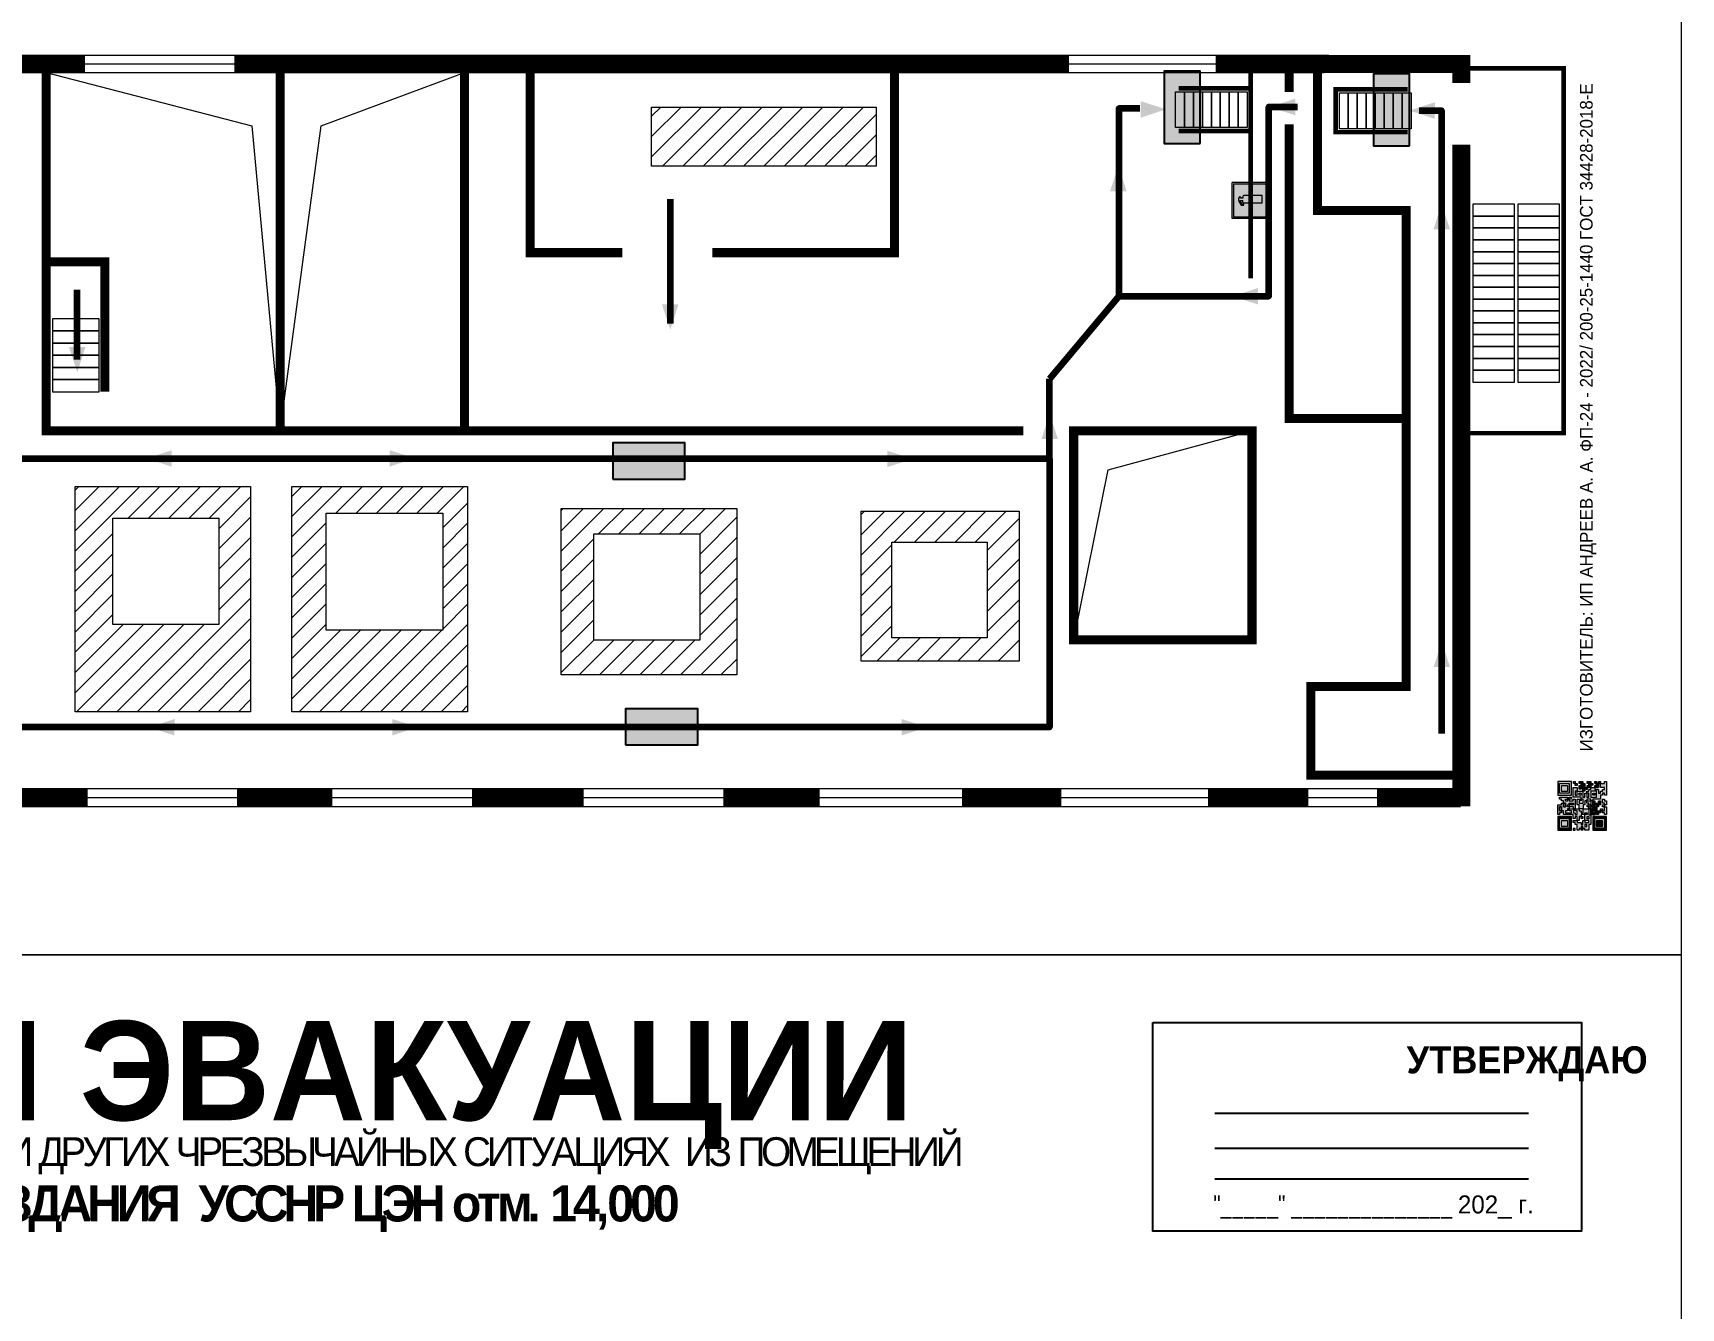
# Model space of a CAD drawing. Header units: millimetres. Extents: x 13810 to 67229, y 12374 to 21950.
# Drawn here: x 18136.3 to 18501.6, y 15256.9 to 15539.5 of the extents above; entities that cross this region are included whole.
import ezdxf

# ---------------------------------------------------------------- set-up
doc = ezdxf.new("R2010")
doc.units = ezdxf.units.MM
doc.layers.add('План_Штампы', color=7, linetype='Continuous')
doc.styles.add('обычный', font='arial.ttf')

# ---------------------------------------------------------------- blocks, each defined once
blk = doc.blocks.new('QR')
at = {"lineweight": 0}
h = blk.add_hatch(color=256, dxfattribs=at)
h.dxf.hatch_style = 1
h.paths.add_polyline_path([(9241.16, 2687.38), (9242.01, 2687.38), (9242.01, 2687.83), (9241.59, 2687.83), (9241.59, 2688.68), (9239.45, 2688.68), (9239.45, 2688.25), (9239.86, 2688.25), (9239.86, 2687.83), (9240.29, 2687.83), (9240.29, 2688.25), (9241.16, 2688.25), (9241.16, 2687.83), (9240.29, 2687.83), (9240.29, 2687.38), (9239.45, 2687.38), (9239.45, 2685.22), (9238.57, 2685.22), (9238.57, 2684.8), (9239.02, 2684.8), (9239.02, 2684.37), (9238.13, 2684.37), (9238.13, 2683.92), (9239.02, 2683.92), (9239.02, 2683.5), (9239.44, 2683.5), (9239.44, 2682.64), (9239.87, 2682.64), (9239.87, 2682.18), (9239.44, 2682.18), (9239.44, 2682.64), (9238.13, 2682.64), (9238.13, 2681.76), (9237.71, 2681.76), (9237.71, 2682.64), (9238.13, 2682.64), (9238.13, 2683.07), (9237.27, 2683.07), (9237.27, 2683.51), (9237.71, 2683.51), (9237.71, 2684.37), (9238.13, 2684.37), (9238.13, 2685.22), (9237.71, 2685.22), (9237.71, 2684.8), (9237.28, 2684.8), (9237.28, 2684.38), (9235.98, 2684.38), (9235.98, 2683.92), (9236.4, 2683.92), (9236.4, 2683.49), (9236.84, 2683.49), (9236.84, 2683.07), (9236.4, 2683.07), (9236.4, 2682.64), (9235.98, 2682.64), (9235.98, 2681.76), (9237.29, 2681.76), (9237.29, 2681.33), (9239.43, 2681.33), (9239.43, 2681.76), (9240.74, 2681.76), (9240.74, 2683.05), (9239.87, 2683.05), (9239.87, 2683.5), (9240.29, 2683.5), (9240.29, 2683.91), (9240.74, 2683.91), (9240.74, 2684.81), (9240.29, 2684.81), (9240.29, 2684.79), (9240.29, 2684.37), (9239.45, 2684.37), (9239.45, 2684.8), (9239.87, 2684.8), (9239.87, 2685.21), (9240.74, 2685.21), (9240.74, 2686.1), (9240.29, 2686.1), (9240.29, 2685.64), (9239.86, 2685.64), (9239.86, 2686.95), (9240.29, 2686.95), (9240.29, 2686.52), (9240.74, 2686.52), (9240.74, 2686.1), (9241.16, 2686.1), (9241.16, 2686.53), (9241.59, 2686.53), (9241.59, 2686.1), (9242.02, 2686.1), (9242.02, 2685.21), (9241.59, 2685.21), (9241.59, 2686.1), (9241.16, 2686.1), (9241.16, 2685.21), (9240.74, 2685.21), (9240.74, 2684.81), (9242.89, 2684.81), (9242.89, 2685.22), (9242.47, 2685.22), (9242.47, 2686.11), (9242.89, 2686.11), (9242.89, 2686.52), (9242.46, 2686.52), (9242.46, 2686.95), (9242.89, 2686.95), (9242.89, 2686.52), (9243.32, 2686.52), (9243.32, 2688.26), (9242.9, 2688.26), (9242.9, 2687.83), (9242.47, 2687.83), (9242.47, 2687.38), (9242.01, 2687.38), (9242.01, 2686.94), (9241.16, 2686.94)])
h.paths.add_polyline_path([(9239.02, 2682.18), (9239.02, 2681.76), (9238.54, 2681.76), (9238.54, 2682.18)], flags=16)
h.paths.add_polyline_path([(9237.27, 2682.65), (9237.27, 2682.19), (9236.83, 2682.19), (9236.83, 2682.65)], flags=16)
h = blk.add_hatch(color=256, dxfattribs=at)
h.dxf.hatch_style = 1
h.paths.add_polyline_path([(9238.15, 2687.83), (9236.83, 2687.83), (9236.83, 2686.52), (9238.15, 2686.52)], flags=0)
h.paths.add_polyline_path([(9239.01, 2685.65), (9239.01, 2688.68), (9235.98, 2688.68), (9235.98, 2685.65)])
h.paths.add_polyline_path([(9236.41, 2686.1), (9236.41, 2688.26), (9238.56, 2688.26), (9238.56, 2686.1)], flags=16)
h.paths.add_polyline_path([(9236.83, 2686.52), (9236.83, 2687.83), (9238.15, 2687.83), (9238.15, 2686.52)], flags=0)
h = blk.add_hatch(color=256, dxfattribs=at)
h.dxf.hatch_style = 1
h.paths.add_polyline_path([(9238.15, 2686.52), (9238.15, 2687.83), (9236.83, 2687.83), (9236.83, 2686.52)])
h.paths.add_polyline_path([(9245.91, 2686.52), (9245.91, 2687.83), (9244.59, 2687.83), (9244.59, 2686.52)], flags=0)
h.paths.add_polyline_path([(9246.77, 2685.65), (9246.77, 2688.68), (9243.74, 2688.68), (9243.74, 2685.65)])
h.paths.add_polyline_path([(9244.17, 2686.1), (9244.17, 2688.26), (9246.32, 2688.26), (9246.32, 2686.1)], flags=16)
h.paths.add_polyline_path([(9244.59, 2686.52), (9244.59, 2687.83), (9245.91, 2687.83), (9245.91, 2686.52)], flags=0)
h = blk.add_hatch(color=256, dxfattribs=at)
h.dxf.hatch_style = 1
h.paths.add_polyline_path([(9243.32, 2686.11), (9242.89, 2686.11), (9242.89, 2685.64), (9243.32, 2685.64)])
h.paths.add_polyline_path([(9239.02, 2683.07), (9239.02, 2683.5), (9238.56, 2683.5), (9238.56, 2683.07)])
h.paths.add_polyline_path([(9236.4, 2684.8), (9236.4, 2685.22), (9235.98, 2685.22), (9235.98, 2684.8)])
h.paths.add_polyline_path([(9236.4, 2683.07), (9236.4, 2683.49), (9235.98, 2683.49), (9235.98, 2683.07)])
h = blk.add_hatch(color=256, dxfattribs=at)
h.dxf.hatch_style = 1
h.paths.add_polyline_path([(9240.75, 2681.76), (9240.75, 2681.35), (9241.17, 2681.35), (9241.17, 2681.76)])
h.paths.add_polyline_path([(9241.6, 2682.18), (9241.17, 2682.18), (9241.17, 2681.76), (9241.6, 2681.76)])
h.paths.add_polyline_path([(9242.47, 2681.34), (9242.47, 2682.19), (9242.02, 2682.19), (9242.02, 2681.76), (9241.6, 2681.76), (9241.6, 2681.34)])
h.paths.add_polyline_path([(9239.87, 2678.3), (9239.44, 2678.3), (9239.44, 2677.89), (9241.17, 2677.89), (9241.17, 2678.3), (9240.28, 2678.3), (9240.28, 2678.73), (9239.87, 2678.73)])
h.paths.add_polyline_path([(9240.75, 2678.73), (9240.75, 2679.19), (9240.28, 2679.19), (9240.28, 2678.73)])
h.paths.add_polyline_path([(9241.6, 2678.73), (9241.17, 2678.73), (9241.17, 2678.3), (9241.6, 2678.3)])
h.paths.add_polyline_path([(9242.02, 2678.3), (9241.6, 2678.3), (9241.6, 2677.89), (9242.48, 2677.89), (9242.48, 2678.31), (9242.9, 2678.31), (9242.9, 2678.73), (9242.02, 2678.73)])
h.paths.add_polyline_path([(9246.36, 2684.37), (9246.36, 2684.79), (9245.93, 2684.79), (9245.93, 2684.37)])
h.paths.add_polyline_path([(9246.78, 2685.2), (9246.36, 2685.2), (9246.36, 2684.79), (9246.78, 2684.79)])
h.paths.add_polyline_path([(9245.91, 2687.83), (9244.59, 2687.83), (9244.59, 2686.52), (9245.91, 2686.52)])
h = blk.add_hatch(color=256, dxfattribs=at)
h.dxf.hatch_style = 1
h.paths.add_polyline_path([(9243.32, 2682.64), (9243.32, 2683.07), (9244.62, 2683.07), (9244.62, 2684.37), (9243.74, 2684.37), (9243.74, 2684.8), (9244.62, 2684.8), (9244.62, 2684.37), (9245.48, 2684.37), (9245.48, 2685.22), (9243.32, 2685.22), (9243.32, 2683.5), (9242.89, 2683.5), (9242.89, 2683.06), (9242.01, 2683.06), (9242.01, 2683.91), (9242.47, 2683.91), (9242.47, 2683.5), (9242.89, 2683.5), (9242.89, 2684.38), (9241.59, 2684.38), (9241.59, 2683.91), (9240.74, 2683.91), (9240.74, 2683.05), (9241.59, 2683.05), (9241.59, 2682.64), (9242.47, 2682.64), (9242.47, 2682.19), (9242.91, 2682.19), (9242.91, 2681.34), (9242.48, 2681.34), (9242.48, 2680.91), (9242.91, 2680.91), (9242.91, 2679.17), (9243.75, 2679.17), (9243.75, 2678.73), (9244.2, 2678.73), (9244.2, 2678.3), (9243.75, 2678.3), (9243.75, 2677.88), (9246.78, 2677.88), (9246.78, 2678.3), (9246.35, 2678.3), (9246.35, 2679.19), (9245.48, 2679.19), (9245.48, 2678.31), (9245.05, 2678.31), (9245.05, 2678.73), (9244.62, 2678.73), (9244.62, 2679.19), (9244.2, 2679.19), (9244.2, 2679.61), (9245.05, 2679.61), (9245.05, 2680.46), (9245.48, 2680.46), (9245.48, 2681.34), (9245.04, 2681.34), (9245.04, 2681.76), (9244.63, 2681.76), (9244.63, 2682.19), (9244.21, 2682.19), (9244.21, 2681.76), (9243.32, 2681.76), (9243.32, 2682.19), (9244.21, 2682.19), (9244.21, 2682.64)])
h.paths.add_polyline_path([(9243.75, 2683.49), (9243.75, 2683.92), (9244.21, 2683.92), (9244.21, 2683.49)], flags=16)
h.paths.add_polyline_path([(9243.32, 2681.34), (9244.63, 2681.34), (9244.63, 2680.04), (9243.32, 2680.04)], flags=16)
h.paths.add_polyline_path([(9243.76, 2680.89), (9244.18, 2680.89), (9244.18, 2680.48), (9243.76, 2680.48)], flags=0)
h = blk.add_hatch(color=256, dxfattribs=at)
h.dxf.hatch_style = 1
h.paths.add_polyline_path([(9242.02, 2680.46), (9242.48, 2680.46), (9242.48, 2680.91), (9241.58, 2680.91), (9241.58, 2681.35), (9241.17, 2681.35), (9241.17, 2680.91), (9240.75, 2680.91), (9240.75, 2681.33), (9239.43, 2681.33), (9239.43, 2680.46), (9239.86, 2680.46), (9239.86, 2680.92), (9240.3, 2680.92), (9240.3, 2680.46), (9239.86, 2680.46), (9239.86, 2680.04), (9239.44, 2680.04), (9239.44, 2679.62), (9239.86, 2679.62), (9239.86, 2679.19), (9240.29, 2679.19), (9240.29, 2680.03), (9241.18, 2680.03), (9241.18, 2680.47), (9241.6, 2680.47), (9241.6, 2680.03), (9241.18, 2680.03), (9241.18, 2679.61), (9241.6, 2679.61), (9241.6, 2679.19), (9242.47, 2679.19), (9242.47, 2679.6), (9242.02, 2679.6)])
h = blk.add_hatch(color=256, dxfattribs=at)
h.dxf.hatch_style = 1
h.paths.add_polyline_path([(9246.36, 2683.07), (9246.78, 2683.07), (9246.78, 2683.92), (9246.36, 2683.92), (9246.36, 2683.49), (9245.92, 2683.49), (9245.92, 2683.92), (9245.06, 2683.92), (9245.06, 2683.49), (9245.48, 2683.49), (9245.48, 2683.07), (9244.62, 2683.07), (9244.62, 2682.65), (9245.05, 2682.65), (9245.05, 2682.18), (9245.48, 2682.18), (9245.48, 2682.65), (9246.36, 2682.65)])
h.paths.add_polyline_path([(9246.78, 2682.18), (9246.36, 2682.18), (9246.36, 2681.75), (9245.92, 2681.75), (9245.92, 2682.18), (9245.48, 2682.18), (9245.48, 2681.34), (9245.48, 2681.34), (9245.94, 2681.34), (9245.94, 2680.91), (9246.36, 2680.91), (9246.36, 2681.34), (9246.78, 2681.34)])
h = blk.add_hatch(color=256, dxfattribs=at)
h.dxf.hatch_style = 1
h.paths.add_polyline_path([(9235.98, 2680.9), (9235.98, 2677.86), (9239.02, 2677.86), (9239.02, 2680.9)])
h.paths.add_polyline_path([(9238.57, 2680.48), (9238.57, 2678.32), (9236.41, 2678.32), (9236.41, 2680.48)], flags=16)
h.paths.add_polyline_path([(9238.15, 2680.05), (9238.15, 2678.74), (9236.83, 2678.74), (9236.83, 2680.05)], flags=0)
h = blk.add_hatch(color=256, dxfattribs=at)
h.dxf.hatch_style = 1
h.paths.add_polyline_path([(9238.15, 2680.05), (9236.83, 2680.05), (9236.83, 2678.74), (9238.15, 2678.74)])
h = blk.add_hatch(color=256, dxfattribs=at)
h.dxf.hatch_style = 1
h.paths.add_polyline_path([(9244.18, 2680.48), (9244.18, 2680.89), (9243.76, 2680.89), (9243.76, 2680.48)])
h = blk.add_hatch(color=256, dxfattribs=at)
h.dxf.hatch_style = 1
h.paths.add_polyline_path([(9245.93, 2680.04), (9245.93, 2680.46), (9245.48, 2680.46), (9245.48, 2679.62), (9246.35, 2679.62), (9246.35, 2680.04)])
h.paths.add_polyline_path([(9246.78, 2680.04), (9246.78, 2680.46), (9246.35, 2680.46), (9246.35, 2680.04)])
h.paths.add_polyline_path([(9246.78, 2679.18), (9246.78, 2679.62), (9246.35, 2679.62), (9246.35, 2679.18)])
for points in [[(9237.71, 2685.22), (9238.13, 2685.22), (9238.13, 2684.37), (9237.71, 2684.37), (9237.71, 2683.51), (9237.27, 2683.51), (9237.27, 2683.07), (9238.13, 2683.07), (9238.13, 2682.64), (9237.71, 2682.64), (9237.71, 2681.76), (9238.13, 2681.76), (9238.13, 2682.64), (9239.44, 2682.64), (9239.44, 2683.5), (9239.02, 2683.5), (9239.02, 2683.07), (9238.56, 2683.07), (9238.56, 2683.5), (9239.02, 2683.5), (9239.02, 2683.92), (9238.13, 2683.92), (9238.13, 2684.37), (9239.02, 2684.37), (9239.02, 2684.8), (9238.57, 2684.8), (9238.57, 2685.22), (9239.45, 2685.22), (9239.45, 2687.38), (9240.29, 2687.38), (9240.29, 2687.83), (9239.86, 2687.83), (9239.86, 2688.25), (9239.45, 2688.25), (9239.45, 2688.68), (9241.59, 2688.68), (9241.59, 2687.83), (9242.01, 2687.83), (9242.01, 2687.38), (9242.47, 2687.38), (9242.47, 2687.83), (9242.9, 2687.83), (9242.9, 2688.26), (9243.32, 2688.26), (9243.32, 2686.52), (9242.89, 2686.52), (9242.89, 2686.11), (9243.32, 2686.11), (9243.32, 2685.64), (9242.89, 2685.64), (9242.89, 2686.11), (9242.47, 2686.11), (9242.47, 2685.22), (9242.89, 2685.22), (9242.89, 2684.81), (9240.74, 2684.81), (9240.74, 2683.91), (9241.59, 2683.91), (9241.59, 2684.38), (9242.89, 2684.38), (9242.89, 2683.5), (9242.47, 2683.5), (9242.47, 2683.91), (9242.01, 2683.91), (9242.01, 2683.06), (9242.89, 2683.06), (9242.89, 2683.5), (9243.32, 2683.5), (9243.32, 2685.22), (9245.48, 2685.22), (9245.48, 2684.37), (9244.62, 2684.37), (9244.62, 2683.07), (9245.48, 2683.07), (9245.48, 2683.49), (9245.06, 2683.49), (9245.06, 2683.92), (9245.92, 2683.92), (9245.92, 2683.49), (9246.36, 2683.49), (9246.36, 2683.92), (9246.78, 2683.92), (9246.78, 2683.07), (9246.36, 2683.07), (9246.36, 2682.65), (9245.48, 2682.65), (9245.48, 2682.18), (9245.92, 2682.18), (9245.92, 2681.75), (9246.36, 2681.75), (9246.36, 2682.18), (9246.78, 2682.18), (9246.78, 2681.34), (9246.36, 2681.34), (9246.36, 2680.91), (9245.94, 2680.91), (9245.94, 2681.34), (9245.48, 2681.34), (9245.48, 2680.46), (9245.93, 2680.46), (9245.93, 2680.04), (9246.35, 2680.04), (9246.35, 2680.46), (9246.78, 2680.46), (9246.78, 2680.04), (9246.78, 2680.04), (9246.35, 2680.04), (9246.35, 2679.62), (9246.78, 2679.62), (9246.78, 2679.18), (9246.35, 2679.18), (9246.35, 2678.3), (9246.78, 2678.3), (9246.78, 2677.88), (9243.75, 2677.88), (9243.75, 2678.3), (9244.2, 2678.3), (9244.2, 2678.73), (9243.75, 2678.73), (9243.75, 2679.17), (9242.91, 2679.17), (9242.91, 2680.91), (9242.48, 2680.91), (9242.48, 2680.46), (9242.02, 2680.46), (9242.02, 2679.6), (9242.47, 2679.6), (9242.47, 2679.19), (9241.6, 2679.19), (9241.6, 2679.61), (9241.18, 2679.61), (9241.18, 2680.03), (9240.29, 2680.03), (9240.29, 2679.19), (9240.75, 2679.19), (9240.75, 2678.73), (9240.28, 2678.73), (9240.28, 2678.3), (9241.17, 2678.3), (9241.17, 2678.73), (9241.6, 2678.73), (9241.6, 2678.3), (9242.02, 2678.3), (9242.02, 2678.73), (9242.9, 2678.73), (9242.9, 2678.31), (9242.48, 2678.31), (9242.48, 2677.89), (9241.6, 2677.89), (9241.6, 2678.3), (9241.17, 2678.3), (9241.17, 2677.89), (9239.44, 2677.89), (9239.44, 2678.3), (9239.87, 2678.3), (9239.87, 2678.73), (9240.28, 2678.73), (9240.28, 2679.19), (9240.29, 2679.19), (9239.86, 2679.19), (9239.86, 2679.62), (9239.44, 2679.62), (9239.44, 2680.04), (9239.86, 2680.04), (9239.86, 2680.46), (9239.43, 2680.46), (9239.43, 2681.33), (9237.29, 2681.33), (9237.29, 2681.76), (9235.98, 2681.76), (9235.98, 2682.64), (9236.4, 2682.64), (9236.4, 2683.07), (9235.98, 2683.07), (9235.98, 2683.49), (9236.4, 2683.49), (9236.4, 2683.92), (9235.98, 2683.92), (9235.98, 2684.38), (9237.28, 2684.38), (9237.28, 2684.8), (9237.71, 2684.8), (9237.71, 2685.22), (9237.92, 2685.22)], [(9240.74, 2685.21), (9239.87, 2685.21), (9239.87, 2684.8), (9239.45, 2684.8), (9239.45, 2684.37), (9240.29, 2684.37), (9240.29, 2684.79), (9240.29, 2684.81), (9240.74, 2684.81), (9240.74, 2685.21), (9239.87, 2685.21)], [(9240.74, 2686.1), (9240.74, 2686.52), (9240.29, 2686.52), (9240.29, 2686.95), (9239.86, 2686.95), (9239.86, 2685.64), (9240.29, 2685.64), (9240.29, 2686.1), (9240.74, 2686.1), (9240.74, 2686.52)], [(9244.62, 2684.37), (9244.62, 2684.8), (9243.74, 2684.8), (9243.74, 2684.37), (9244.62, 2684.37)], [(9240.74, 2683.05), (9240.74, 2681.76), (9239.43, 2681.76), (9239.43, 2681.33), (9240.75, 2681.33), (9240.75, 2681.35), (9240.75, 2680.91), (9241.17, 2680.91), (9241.17, 2681.35), (9241.58, 2681.35), (9241.58, 2680.91), (9242.48, 2680.91), (9242.48, 2681.34), (9242.91, 2681.34), (9242.91, 2682.19), (9242.47, 2682.19), (9242.47, 2682.64), (9241.59, 2682.64), (9241.59, 2683.05), (9240.74, 2683.05)], [(9240.74, 2683.91), (9240.29, 2683.91), (9240.29, 2683.5), (9239.87, 2683.5), (9239.87, 2683.05), (9240.74, 2683.05), (9240.74, 2683.91)], [(9241.6, 2681.76), (9242.02, 2681.76), (9242.02, 2682.19), (9242.47, 2682.19), (9242.47, 2681.34), (9241.6, 2681.34), (9241.6, 2681.76)], [(9244.62, 2683.07), (9243.32, 2683.07), (9243.32, 2682.64), (9244.21, 2682.64), (9244.21, 2682.19), (9243.32, 2682.19), (9243.32, 2681.76), (9244.21, 2681.76), (9244.21, 2682.19), (9244.63, 2682.19), (9244.63, 2681.76), (9245.04, 2681.76), (9245.04, 2681.34), (9245.48, 2681.34)], [(9245.48, 2682.18), (9245.05, 2682.18), (9245.05, 2682.65), (9244.62, 2682.65), (9244.62, 2683.07)], [(9245.48, 2682.18), (9245.48, 2681.34)], [(9239.86, 2680.46), (9239.86, 2680.92), (9240.3, 2680.92), (9240.3, 2680.46), (9239.86, 2680.46)], [(9245.48, 2680.46), (9245.05, 2680.46), (9245.05, 2679.61), (9244.2, 2679.61), (9244.2, 2679.19), (9244.62, 2679.19), (9244.62, 2678.73), (9245.05, 2678.73), (9245.05, 2678.31), (9245.48, 2678.31), (9245.48, 2679.19), (9246.35, 2679.19), (9246.35, 2679.07)], [(9246.35, 2679.62), (9245.48, 2679.62), (9245.48, 2680.46)], [(9245.48, 2680.46), (9245.48, 2679.62), (9246.35, 2679.62), (9246.35, 2680.04), (9245.93, 2680.04), (9245.93, 2680.46), (9245.48, 2680.46), (9245.48, 2679.62)], [(9246.35, 2679.62), (9246.35, 2679.18)]]:
    blk.add_lwpolyline(points, dxfattribs=at)
for points in [[(9235.98, 2685.65), (9239.01, 2685.65), (9239.01, 2688.68), (9235.98, 2688.68)], [(9243.74, 2685.65), (9246.77, 2685.65), (9246.77, 2688.68), (9243.74, 2688.68)], [(9235.98, 2684.8), (9236.4, 2684.8), (9236.4, 2685.22), (9235.98, 2685.22)], [(9236.41, 2688.26), (9238.56, 2688.26), (9238.56, 2686.1), (9236.41, 2686.1)], [(9236.83, 2687.83), (9238.15, 2687.83), (9238.15, 2686.52), (9236.83, 2686.52)], [(9240.29, 2687.83), (9241.16, 2687.83), (9241.16, 2688.25), (9240.29, 2688.25)], [(9240.29, 2688.25), (9241.16, 2688.25), (9241.16, 2687.83), (9240.29, 2687.83)], [(9241.16, 2686.1), (9240.74, 2686.1), (9240.74, 2685.21), (9241.16, 2685.21)], [(9242.01, 2687.38), (9241.16, 2687.38), (9241.16, 2686.94), (9242.01, 2686.94)], [(9241.16, 2687.38), (9242.01, 2687.38), (9242.01, 2686.94), (9241.16, 2686.94)], [(9241.16, 2686.53), (9241.59, 2686.53), (9241.59, 2686.1), (9241.16, 2686.1)], [(9241.59, 2686.1), (9242.02, 2686.1), (9242.02, 2685.21), (9241.59, 2685.21)], [(9242.89, 2686.52), (9242.46, 2686.52), (9242.46, 2686.95), (9242.89, 2686.95)], [(9244.17, 2688.26), (9246.32, 2688.26), (9246.32, 2686.1), (9244.17, 2686.1)], [(9244.59, 2687.83), (9245.91, 2687.83), (9245.91, 2686.52), (9244.59, 2686.52)], [(9245.93, 2684.79), (9246.36, 2684.79), (9246.36, 2684.37), (9245.93, 2684.37)], [(9246.36, 2685.2), (9246.78, 2685.2), (9246.78, 2684.79), (9246.36, 2684.79)], [(9236.4, 2683.07), (9236.84, 2683.07), (9236.84, 2683.49), (9236.4, 2683.49)], [(9236.83, 2682.19), (9237.27, 2682.19), (9237.27, 2682.65), (9236.83, 2682.65)], [(9238.54, 2682.18), (9239.02, 2682.18), (9239.02, 2681.76), (9238.54, 2681.76)], [(9239.44, 2682.64), (9239.87, 2682.64), (9239.87, 2682.18), (9239.44, 2682.18)], [(9240.75, 2681.76), (9241.17, 2681.76), (9241.17, 2681.35), (9240.75, 2681.35)], [(9241.17, 2682.18), (9241.6, 2682.18), (9241.6, 2681.76), (9241.17, 2681.76)], [(9243.32, 2680.04), (9244.63, 2680.04), (9244.63, 2681.34), (9243.32, 2681.34)], [(9243.75, 2683.92), (9244.21, 2683.92), (9244.21, 2683.49), (9243.75, 2683.49)], [(9235.98, 2677.86), (9239.02, 2677.86), (9239.02, 2680.9), (9235.98, 2680.9)], [(9236.41, 2680.48), (9238.57, 2680.48), (9238.57, 2678.32), (9236.41, 2678.32)], [(9236.83, 2680.05), (9238.15, 2680.05), (9238.15, 2678.74), (9236.83, 2678.74)], [(9241.18, 2680.03), (9241.6, 2680.03), (9241.6, 2680.47), (9241.18, 2680.47)], [(9243.76, 2680.89), (9244.18, 2680.89), (9244.18, 2680.48), (9243.76, 2680.48)]]:
    blk.add_lwpolyline(points, close=True, dxfattribs=at)
blk = doc.blocks.new('A$C32E8229D')
at = {"true_color": 0xffffff}
blk.add_hatch(color=7, dxfattribs=at).paths.add_polyline_path([(0, 0), (0, -8), (16, -8), (16, 0)])
h = blk.add_hatch(color=126)
h.paths.add_polyline_path([(0.2, -0.2), (15.8, -0.2), (15.8, -7.8), (0.2, -7.8)])
h.paths.add_polyline_path([(13.49, -2.05), (12.08, -2.05), (11.37, -2.63, 0.162397), (11.29, -2.84), (11.29, -3.63), (10.35, -3.63), (10.35, -4.05), (11.68, -4.05), (11.68, -3.48), (12.26, -4.28), (11.29, -5.1), (11.29, -6.78), (11.85, -6.78), (11.85, -5.44), (12.8, -4.64), (12.8, -5.94), (14.46, -5.94), (14.46, -5.39), (13.45, -5.39), (13.45, -3.97), (12.46, -2.59), (13.15, -2.59), (13.69, -3.34), (14.18, -3)], flags=16)
h.paths.add_polyline_path([(10.74, -1.82, 1), (11.8, -1.82, 1)], flags=16)
h.paths.add_polyline_path([(9.39, -3.59), (5.99, -3.59), (6.56, -3.03), (5.91, -3.03), (5.1, -3.83), (5.91, -4.64), (6.56, -4.64), (5.99, -4.09), (9.39, -4.09)], flags=16)
h.paths.add_polyline_path([(4.29, -1.08), (1.72, -1.08), (1.72, -6.6), (4.29, -6.6)], flags=16)
at = {"color": 126}
blk.add_lwpolyline([(16, -8), (0, -8), (0, 0), (16, 0)], close=True, dxfattribs=at)
blk = doc.blocks.new('A$C7B4425F7')
at = {"true_color": 0xffffff}
blk.add_hatch(color=7, dxfattribs=at).paths.add_polyline_path([(0, 0), (-16, 0), (-16, -8), (0, -8)])
h = blk.add_hatch(color=126)
h.paths.add_polyline_path([(-0.2, -0.2), (-15.8, -0.2), (-15.8, -7.8), (-0.2, -7.8)])
h.paths.add_polyline_path([(-11.76, -2.03), (-11.76, -3.66), (-11.17, -3.66, -0.568275), (-11.17, -6.18), (-12.58, -6.18), (-12.58, -2.03)], flags=16)
h.paths.add_polyline_path([(-13.33, -4.12, -0.495768), (-13.59, -6.18), (-15.03, -6.18), (-15.03, -2.03), (-13.59, -2.03, -0.487973)], flags=16)
h.paths.add_polyline_path([(-10.25, -2.03), (-9.48, -2.03), (-9.48, -6.18), (-10.25, -6.18)], flags=16)
h.paths.add_polyline_path([(-13.84, -3.69), (-14.24, -3.69), (-14.24, -3.03), (-13.9, -3.03, -0.692621)], flags=0)
h.paths.add_polyline_path([(-9.15, -2.03), (-8.4, -2.03), (-8.04, -3.07), (-7.68, -2.03), (-6.93, -2.03), (-7.64, -4.1), (-6.93, -6.18), (-7.68, -6.18), (-8.04, -5.14), (-8.4, -6.18), (-9.15, -6.18), (-8.44, -4.1)], flags=16)
h.paths.add_polyline_path([(-11.76, -4.46), (-11.42, -4.46, -0.692621), (-11.36, -5.12), (-11.76, -5.12)], flags=0)
h.paths.add_polyline_path([(-13.9, -5.2), (-14.24, -5.2), (-14.24, -4.55), (-13.84, -4.55, -0.708038)], flags=0)
edge = h.paths.add_edge_path(flags=16)
edge.add_ellipse((-5.51, -4.08), major_axis=(0, 2.05), ratio=0.586184, start_angle=0, end_angle=360)
edge = h.paths.add_edge_path(flags=0)
edge.add_ellipse((-5.51, -4.08), major_axis=(0, 1.14), ratio=0.454828, start_angle=0, end_angle=360)
h.paths.add_polyline_path([(-4.13, -4.96, 0.377264), (-3.48, -4.52, 0.0555), (-3.16, -2.03), (-1.66, -2.03), (-1.66, -4.96), (-0.96, -4.96), (-0.96, -7.01), (-1.75, -7.01), (-1.75, -6.18), (-3.3, -6.18), (-3.3, -7.02), (-4.13, -7.02)], flags=16)
h.paths.add_polyline_path([(-2.73, -2.91), (-2.28, -2.91), (-2.28, -4.96), (-3.05, -4.96, 0.079136)], flags=0)
at = {"color": 126}
blk.add_lwpolyline([(-16, -8), (0, -8), (0, 0), (-16, 0)], close=True, dxfattribs=at)
blk = doc.blocks.new('A$C3AD82952')
at = {"true_color": 0xf5f5ff}
h = blk.add_hatch(color=7, dxfattribs=at)
h.dxf.hatch_style = 1
h.paths.add_polyline_path([(8.21, 8.73, 0.414214), (7.89, 9.05), (7.22, 9.05), (7.22, 9.92), (7.59, 9.92, 1), (7.57, 10.36), (7.22, 10.36), (7.22, 10.6), (6.43, 10.6), (6.43, 10.36), (6.01, 10.36), (4.74, 9.59), (4.74, 8.69), (4.98, 8.73), (4.98, 9.26), (6.12, 9.91), (6.43, 9.91), (6.43, 9.05), (5.76, 9.05, 0.414214), (5.44, 8.73), (5.44, 2.2), (8.21, 2.2)], flags=0)
h.paths.add_polyline_path([(12.8, 12.8), (0, 12.8), (0, 0), (12.8, 0)])
h.paths.add_polyline_path([(0.51, 12.29), (12.29, 12.29), (12.29, 0.51), (0.51, 0.51)], flags=16)
h.paths.add_polyline_path([(4.74, 9.59), (6.01, 10.36), (6.43, 10.36), (6.43, 10.6), (7.22, 10.6), (7.22, 10.36), (7.59, 10.36, -0.94586), (7.59, 9.92), (7.22, 9.92), (7.22, 9.05), (7.89, 9.05, -0.414214), (8.21, 8.73), (8.21, 2.2), (5.44, 2.2), (5.44, 8.73, -0.414214), (5.76, 9.05), (6.43, 9.05), (6.43, 9.91), (6.12, 9.91), (4.98, 9.26), (4.98, 8.73), (4.74, 8.69)], flags=0)
h = blk.add_hatch(color=242)
h.dxf.hatch_style = 1
h.paths.add_polyline_path([(12.29, 12.29), (0.51, 12.29), (0.51, 0.51), (12.29, 0.51)])
h.paths.add_polyline_path([(4.74, 8.69), (4.74, 9.59), (6.01, 10.36), (6.43, 10.36), (6.43, 10.6), (7.22, 10.6), (7.22, 10.36), (7.59, 10.36, -0.94586), (7.59, 9.92), (7.22, 9.92), (7.22, 9.05), (7.89, 9.05, -0.414214), (8.21, 8.73), (8.21, 2.2), (5.44, 2.2), (5.44, 8.73, -0.414214), (5.76, 9.05), (6.43, 9.05), (6.43, 9.91), (6.12, 9.91), (4.98, 9.26), (4.98, 8.73)], flags=16)
h = blk.add_hatch(color=7, dxfattribs=at)
h.dxf.hatch_style = 1
h.paths.add_polyline_path([(8.21, 8.73, 0.414214), (7.89, 9.05), (7.22, 9.05), (7.22, 9.92), (7.59, 9.92, 1), (7.57, 10.36), (7.22, 10.36), (7.22, 10.6), (6.43, 10.6), (6.43, 10.36), (6.01, 10.36), (4.74, 9.59), (4.74, 8.69), (4.98, 8.73), (4.98, 9.26), (6.12, 9.91), (6.43, 9.91), (6.43, 9.05), (5.76, 9.05, 0.414214), (5.44, 8.73), (5.44, 2.2), (8.21, 2.2)])
at = {"color": 242, "lineweight": 5}
for p, q in [((0, 0), (0, 12.8)), ((0, 12.8), (12.8, 12.8)), ((12.8, 0), (12.8, 12.8)), ((6.01, 10.36), (4.74, 9.59)), ((4.74, 9.59), (4.74, 8.69)), ((4.74, 8.69), (4.98, 8.73)), ((4.98, 9.26), (6.12, 9.91)), ((4.98, 8.73), (4.98, 9.26)), ((5.44, 2.2), (5.44, 8.73)), ((5.76, 9.05), (6.43, 9.05)), ((6.01, 10.36), (6.43, 10.36)), ((6.12, 9.91), (6.43, 9.91)), ((7.22, 10.6), (6.43, 10.6)), ((6.43, 10.6), (6.43, 10.36)), ((6.43, 9.91), (6.43, 9.05)), ((7.22, 10.36), (7.22, 10.6)), ((7.59, 10.36), (7.22, 10.36)), ((7.22, 9.05), (7.22, 9.92)), ((7.59, 9.92), (7.22, 9.92)), ((7.89, 9.05), (7.22, 9.05)), ((8.21, 2.2), (8.21, 8.73)), ((0, 0), (12.8, 0)), ((5.44, 2.2), (8.21, 2.2))]:
    blk.add_line(p, q, dxfattribs=at)
blk.add_lwpolyline([(0.51, 12.29), (12.29, 12.29), (12.29, 0.51), (0.51, 0.51)], close=True, dxfattribs=at)
for centre, radius, start, end in [((5.76, 8.73), 0.32, 90, 180), ((7.58, 10.14), 0.223, 273.18746, 86.81254), ((7.89, 8.73), 0.32, 0, 90)]:
    blk.add_arc(centre, radius, start, end, dxfattribs=at)

msp = doc.modelspace()

# ---------------------------------------------------------------- hatches: boundary and pattern name
at = {"lineweight": 0}
h = msp.add_hatch(dxfattribs=at)
h.set_pattern_fill('ANSI31', color=256)
h.set_pattern_definition([(45, (-2795.7852, 12237.191), (-2.24506403, 2.24506403), [])])
h.paths.add_polyline_path([(18099.56, 15453.03), (18123.06, 15453.03), (18123.06, 15476.61), (18099.56, 15476.61)])
h.paths.add_polyline_path([(18131.25, 15438.98), (18092.33, 15438.98), (18092.33, 15389.04), (18103.16, 15389.04), (18103.16, 15389.95), (18119.36, 15389.95), (18131.25, 15389.04)])
h.paths.add_polyline_path([(18123.06, 15408.38), (18099.56, 15408.38), (18099.56, 15431.96), (18123.06, 15431.96)], flags=16)
h.paths.add_polyline_path([(18145.64, 15389.04), (18184.56, 15389.04), (18184.56, 15438.98), (18145.64, 15438.98)])
h.paths.add_polyline_path([(18154.03, 15431.96), (18177.53, 15431.96), (18177.53, 15408.38), (18154.03, 15408.38)], flags=16)
h.paths.add_polyline_path([(18232.61, 15438.98), (18193.68, 15438.98), (18193.68, 15389.04), (18232.61, 15389.04)])
h.paths.add_polyline_path([(18227.13, 15407.13), (18201.28, 15407.13), (18201.28, 15433.07), (18227.13, 15433.07)], flags=16)
h.paths.add_polyline_path([(18253.4, 15397.18), (18292.32, 15397.18), (18292.32, 15434.08), (18253.4, 15434.08)])
h.paths.add_polyline_path([(18260.6, 15428.44), (18284.1, 15428.44), (18284.1, 15404.86), (18260.6, 15404.86)], flags=16)
h.paths.add_polyline_path([(18354.87, 15400.26), (18354.87, 15433.47), (18319.84, 15433.47), (18319.84, 15400.26)])
h.paths.add_polyline_path([(18347.79, 15405.39), (18326.64, 15405.39), (18326.64, 15426.61), (18347.79, 15426.61)], flags=16)
h.paths.add_polyline_path([(18273.42, 15523.06), (18273.42, 15509.95), (18323.18, 15509.95), (18323.18, 15523.06)])

# ---------------------------------------------------------------- linework, layer by layer
at = {"color": 126, "lineweight": 0, "true_color": 0x008754}
for points in [[(17901.58, 15730.12), (18501.58, 15730.12), (18501.58, 15335.12), (17901.58, 15335.12)], [(17901.58, 15335.12), (18501.58, 15335.12), (18501.58, 14940.12), (17901.58, 14940.12)]]:
    msp.add_lwpolyline(points, close=True, dxfattribs=at)
at = {"lineweight": 0}
for points in [[(17987.4, 15534.57), (18423.52, 15534.57)], [(17988.47, 15532.62), (18424.59, 15532.62)], [(17986.27, 15530.7), (18422.38, 15530.7)], [(18139.26, 15530.7), (18184.79, 15518.86), (18191.12, 15451.31)], [(18191.12, 15451.31), (18200.21, 15518.86), (18231.98, 15530.7)], [(18366.97, 15405), (18374.62, 15442.64), (18406.49, 15451.31)], [(18042.1, 15372), (18453.32, 15372)], [(18041.46, 15368.06), (18452.67, 15368.06)], [(18042.27, 15370.05), (18453.48, 15370.05)]]:
    msp.add_lwpolyline(points, dxfattribs=at)
at = {"lineweight": 100, "const_width": 4}
for points in [[(18126.21, 15532.62), (18147.82, 15532.62)], [(18180.97, 15532.62), (18365.97, 15532.62)], [(18398.47, 15532.62), (18452.88, 15532.62), (18452.88, 15528.41)], [(18452.88, 15514.72), (18452.88, 15370.05), (18434.19, 15370.05)], [(18148.45, 15370.05), (18126.61, 15370.05)], [(18202.68, 15370.05), (18181.57, 15370.05)], [(18258.37, 15370.05), (18233.62, 15370.05)], [(18310.69, 15370.05), (18289.34, 15370.05)], [(18364.26, 15370.05), (18342.24, 15370.05)], [(18418.98, 15370.05), (18396.73, 15370.05)]]:
    msp.add_lwpolyline(points, dxfattribs=at)
at = {"lineweight": 0}
for points, const_width in [([(18139.26, 15532.73), (18139.26, 15451.31), (18231.98, 15451.31), (18231.98, 15531.62), (18191.12, 15531.62), (18191.12, 15451.31)], 2), ([(18246.48, 15531.15), (18246.48, 15490.78), (18266.91, 15490.78)], 2), ([(18286.87, 15490.78), (18327.26, 15490.78), (18327.26, 15530.91)], 2), ([(18406.19, 15531.94), (18406.19, 15485.09)], 1), ([(18414.7, 15526.39), (18414.7, 15531.21)], 2), ([(18440.69, 15454.04), (18440.69, 15500.14), (18420.98, 15500.14), (18420.98, 15531.05)], 2), ([(18453.21, 15531.63), (18475.55, 15531.63), (18475.55, 15450.76), (18452.93, 15450.76)], 1), ([(18390.26, 15517.73), (18406.22, 15517.73), (18406.22, 15527.22), (18390.26, 15527.22)], 1), ([(18441.02, 15526.97), (18425.05, 15526.97), (18425.05, 15517.47), (18441.02, 15517.47)], 1), ([(18414.7, 15516.55), (18414.7, 15519.24)], 2), ([(18414.7, 15516.55), (18414.7, 15454.04), (18440.69, 15454.04), (18440.69, 15394.64), (18419.56, 15394.64), (18419.56, 15374.97), (18452.56, 15374.97)], 2), ([(18139.26, 15488.76), (18152.27, 15488.76), (18152.27, 15459.95)], 2), ([(18231.98, 15451.31), (18355.82, 15451.31)], 2), ([(18367.23, 15451.31), (18406.49, 15451.31), (18406.49, 15405), (18366.97, 15405), (18366.97, 15451.31), (18368.27, 15451.31)], 2)]:
    msp.add_lwpolyline(points, dxfattribs=dict(at, const_width=const_width))
for points in [[(18391.53, 15518.53), (18389.54, 15518.53), (18389.54, 15526.44), (18391.53, 15526.44)], [(18393.52, 15518.53), (18391.53, 15518.53), (18391.53, 15526.44), (18393.52, 15526.44)], [(18395.5, 15518.53), (18393.52, 15518.53), (18393.52, 15526.44), (18395.5, 15526.44)], [(18397.49, 15518.53), (18395.5, 15518.53), (18395.5, 15526.44), (18397.49, 15526.44)], [(18399.47, 15518.53), (18397.49, 15518.53), (18397.49, 15526.44), (18399.47, 15526.44)], [(18401.46, 15518.53), (18399.47, 15518.53), (18399.47, 15526.44), (18401.46, 15526.44)], [(18403.44, 15518.53), (18401.46, 15518.53), (18401.46, 15526.44), (18403.44, 15526.44)], [(18405.43, 15518.53), (18403.44, 15518.53), (18403.44, 15526.44), (18405.43, 15526.44)], [(18425.85, 15526.17), (18427.84, 15526.17), (18427.84, 15518.26), (18425.85, 15518.26)], [(18427.84, 15526.17), (18429.82, 15526.17), (18429.82, 15518.26), (18427.84, 15518.26)], [(18429.82, 15526.17), (18431.81, 15526.17), (18431.81, 15518.26), (18429.82, 15518.26)], [(18431.81, 15526.17), (18433.79, 15526.17), (18433.79, 15518.26), (18431.81, 15518.26)], [(18433.79, 15526.17), (18435.78, 15526.17), (18435.78, 15518.26), (18433.79, 15518.26)], [(18435.78, 15526.17), (18437.76, 15526.17), (18437.76, 15518.26), (18435.78, 15518.26)], [(18437.76, 15526.17), (18439.75, 15526.17), (18439.75, 15518.26), (18437.76, 15518.26)], [(18439.75, 15526.17), (18441.74, 15526.17), (18441.74, 15518.26), (18439.75, 15518.26)], [(18273.42, 15523.06), (18323.18, 15523.06), (18323.18, 15509.95), (18273.42, 15509.95)], [(18455.45, 15498.88), (18464.67, 15498.88), (18464.67, 15501.5), (18455.45, 15501.5)], [(18455.45, 15496.25), (18464.67, 15496.25), (18464.67, 15498.88), (18455.45, 15498.88)], [(18465.39, 15498.88), (18474.61, 15498.88), (18474.61, 15501.5), (18465.39, 15501.5)], [(18465.39, 15496.25), (18474.61, 15496.25), (18474.61, 15498.88), (18465.39, 15498.88)], [(18455.45, 15493.62), (18464.67, 15493.62), (18464.67, 15496.25), (18455.45, 15496.25)], [(18465.39, 15493.62), (18474.61, 15493.62), (18474.61, 15496.25), (18465.39, 15496.25)], [(18455.45, 15491), (18464.67, 15491), (18464.67, 15493.62), (18455.45, 15493.62)], [(18455.45, 15488.37), (18464.67, 15488.37), (18464.67, 15491), (18455.45, 15491)], [(18465.39, 15491), (18474.61, 15491), (18474.61, 15493.62), (18465.39, 15493.62)], [(18465.39, 15488.37), (18474.61, 15488.37), (18474.61, 15491), (18465.39, 15491)], [(18455.45, 15485.74), (18464.67, 15485.74), (18464.67, 15488.37), (18455.45, 15488.37)], [(18465.39, 15485.74), (18474.61, 15485.74), (18474.61, 15488.37), (18465.39, 15488.37)], [(18455.45, 15483.11), (18464.67, 15483.11), (18464.67, 15485.74), (18455.45, 15485.74)], [(18465.39, 15483.11), (18474.61, 15483.11), (18474.61, 15485.74), (18465.39, 15485.74)], [(18455.45, 15480.49), (18464.67, 15480.49), (18464.67, 15483.11), (18455.45, 15483.11)], [(18455.45, 15477.86), (18464.67, 15477.86), (18464.67, 15480.49), (18455.45, 15480.49)], [(18465.39, 15480.49), (18474.61, 15480.49), (18474.61, 15483.11), (18465.39, 15483.11)], [(18465.39, 15477.86), (18474.61, 15477.86), (18474.61, 15480.49), (18465.39, 15480.49)], [(18455.45, 15475.23), (18464.67, 15475.23), (18464.67, 15477.86), (18455.45, 15477.86)], [(18465.39, 15475.23), (18474.61, 15475.23), (18474.61, 15477.86), (18465.39, 15477.86)], [(18140.67, 15473.45), (18151, 15473.45), (18151, 15476.15), (18140.67, 15476.15)], [(18140.67, 15470.75), (18151, 15470.75), (18151, 15473.45), (18140.67, 15473.45)], [(18455.45, 15472.61), (18464.67, 15472.61), (18464.67, 15475.23), (18455.45, 15475.23)], [(18465.39, 15472.61), (18474.61, 15472.61), (18474.61, 15475.23), (18465.39, 15475.23)], [(18140.67, 15468.05), (18151, 15468.05), (18151, 15470.75), (18140.67, 15470.75)], [(18455.45, 15469.98), (18464.67, 15469.98), (18464.67, 15472.61), (18455.45, 15472.61)], [(18455.45, 15467.35), (18464.67, 15467.35), (18464.67, 15469.98), (18455.45, 15469.98)], [(18465.39, 15469.98), (18474.61, 15469.98), (18474.61, 15472.61), (18465.39, 15472.61)], [(18465.39, 15467.35), (18474.61, 15467.35), (18474.61, 15469.98), (18465.39, 15469.98)], [(18140.67, 15465.35), (18151, 15465.35), (18151, 15468.05), (18140.67, 15468.05)], [(18455.45, 15464.73), (18464.67, 15464.73), (18464.67, 15467.35), (18455.45, 15467.35)], [(18465.39, 15464.73), (18474.61, 15464.73), (18474.61, 15467.35), (18465.39, 15467.35)], [(18140.67, 15462.65), (18151, 15462.65), (18151, 15465.35), (18140.67, 15465.35)], [(18140.67, 15459.95), (18151, 15459.95), (18151, 15462.65), (18140.67, 15462.65)], [(18455.45, 15462.1), (18464.67, 15462.1), (18464.67, 15464.73), (18455.45, 15464.73)], [(18465.39, 15462.1), (18474.61, 15462.1), (18474.61, 15464.73), (18465.39, 15464.73)], [(18145.64, 15438.98), (18184.56, 15438.98), (18184.56, 15389.04), (18145.64, 15389.04)], [(18193.68, 15438.98), (18232.61, 15438.98), (18232.61, 15389.04), (18193.68, 15389.04)], [(18201.28, 15433.07), (18227.13, 15433.07), (18227.13, 15407.13), (18201.28, 15407.13)], [(18253.4, 15434.08), (18292.32, 15434.08), (18292.32, 15397.18), (18253.4, 15397.18)], [(18319.84, 15433.47), (18354.87, 15433.47), (18354.87, 15400.26), (18319.84, 15400.26)], [(18154.03, 15431.96), (18177.53, 15431.96), (18177.53, 15408.38), (18154.03, 15408.38)], [(18260.6, 15428.44), (18284.1, 15428.44), (18284.1, 15404.86), (18260.6, 15404.86)], [(18326.64, 15426.61), (18347.79, 15426.61), (18347.79, 15405.39), (18326.64, 15405.39)]]:
    msp.add_lwpolyline(points, close=True, dxfattribs=at)
at = {"color": 126, "lineweight": 100, "true_color": 0x008754}
for points in [[(17984.91, 15487.76), (17984.91, 15521.43), (18023.02, 15521.43), (18023.02, 15445.15), (18361.63, 15445.15), (18361.63, 15462.79)], [(18376.95, 15481.12), (18410.23, 15481.12), (18410.23, 15523.07), (18416.61, 15523.07)], [(18381.6, 15522.7), (18376.95, 15522.7), (18376.95, 15481.12)], [(18443.56, 15522.32), (18448.52, 15522.32), (18448.52, 15384.22)], [(18277.54, 15502.64), (18277.54, 15475.05)], [(18146.01, 15482.54), (18146.01, 15467.09)], [(18376.95, 15481.12), (18361.63, 15462.79)], [(18361.63, 15445.15), (18361.63, 15385.58), (18023.02, 15385.58), (18023.02, 15445.15)]]:
    msp.add_lwpolyline(points, dxfattribs=at)
msp.add_lwpolyline([(18384.52, 15320.13), (18479.53, 15320.13), (18479.53, 15273.92), (18384.52, 15273.92)], close=True)
for points in [[(18398.27, 15300.08), (18467.8, 15300.08)], [(18398.27, 15292.32), (18467.8, 15292.32)], [(18398.27, 15285.53), (18467.8, 15285.53)]]:
    msp.add_lwpolyline(points)
at = {"layer": 'План_Штампы', "color": 126, "true_color": 0x008754}
for points in [[(18381.82, 15520.7), (18381.82, 15524.36), (18387.44, 15522.55)], [(18416.07, 15524.92), (18416.07, 15521.25), (18410.44, 15523.06)], [(18447.02, 15524.12), (18447.01, 15520.45), (18441.39, 15522.26)], [(18378.7, 15504.41), (18375.04, 15504.41), (18376.85, 15510.03)], [(18450.37, 15495.97), (18446.71, 15495.97), (18448.52, 15501.59)], [(18407.83, 15482.96), (18407.83, 15479.29), (18402.21, 15481.1)], [(18275.71, 15479.32), (18279.37, 15479.32), (18277.56, 15473.7)], [(18144.29, 15469.88), (18147.95, 15469.87), (18146.14, 15464.25)], [(18363.49, 15449.45), (18359.83, 15449.45), (18361.63, 15455.07)], [(18167.09, 15447.01), (18167.09, 15443.35), (18161.47, 15445.16)], [(18215.34, 15443.35), (18215.35, 15447.01), (18220.97, 15445.21)], [(18325.65, 15443.23), (18325.65, 15446.89), (18331.27, 15445.08)], [(18450.39, 15398.92), (18446.73, 15398.92), (18448.54, 15404.55)], [(18167.69, 15387.42), (18167.68, 15383.76), (18162.06, 15385.57)], [(18215.93, 15383.76), (18215.94, 15387.42), (18221.56, 15385.62)], [(18328.84, 15383.76), (18328.84, 15387.42), (18334.46, 15385.62)]]:
    msp.add_solid(points, dxfattribs=at)

# ---------------------------------------------------------------- block references
at = {"xscale": 0.625, "yscale": 0.625, "zscale": 0.625, "rotation": 90}
msp.add_blockref('A$C3AD82952', (18410.12, 15498.32), dxfattribs=at)
at = {"color": 22, "lineweight": 100, "true_color": 0xbb1e10, "rotation": 90}
msp.add_blockref('QR', (21162.92, 6126.78), dxfattribs=at)
at = {"layer": 'План_Штампы', "rotation": 90}
for p in [(18387.03, 15530.98), (18433.43, 15530.45)]:
    msp.add_blockref('A$C7B4425F7', p, dxfattribs=at)
at = {"layer": 'План_Штампы', "color": 126, "true_color": 0x008754, "xscale": -1}
for p in [(18280.82, 15448.6), (18283.67, 15389.66)]:
    msp.add_blockref('A$C32E8229D', p, dxfattribs=at)

# ---------------------------------------------------------------- texts
at = {"lineweight": 0, "insert": (18480.99, 15454.27), "char_height": 2.8, "width": 191.3484, "attachment_point": 5, "rotation": 90, "style": 'обычный'}
msp.add_mtext('\\pi-8.4,l8.4,t8.4;{\\fProxima Nova Rg|b0|i0|c204|p2;ИЗГОТОВИТЕЛЬ: ИП АНДРЕЕВ А. А.\\fProxima Nova Rg|b0|i0|c0|p2; \\fProxima Nova Rg|b0|i0|c204|p2;ФП-24 - 2022/ 200-25-1440 ГОСТ 34428-2018-Е\\H1.2266x; }', dxfattribs=at)
at = {"lineweight": 0, "style": 'обычный'}
for s, insert, char_height, width, attachment_point in [('{\\fProxima Nova Rg|b1|i0|c204|p2;ПЛАН ЭВАКУАЦИИ}', (18054.23, 15320.49), 22, 493.8901, 1), ('\\pi-18,l18,t18;{\\fProxima Nova Rg|b1|i0|c204|p2;УТВЕРЖДАЮ\\H1.1997x; }', (18467.47, 15311.01), 6, 126.6484, 5), ('{\\fArial Narrow|b0|i0|c204|p34;"_____" ______________ \\fProxima Nova Rg|b0|i0|c204|p2;202_ г. }', (18433.43, 15279.25), 4, 78.6503, 5)]:
    msp.add_mtext(s, dxfattribs=dict(at, insert=insert, char_height=char_height, width=width, attachment_point=attachment_point))
at = {"color": 0, "lineweight": 0, "insert": (18204.17, 15294.9), "char_height": 8, "width": 449.2158, "attachment_point": 5, "style": 'обычный'}
msp.add_mtext('{\\fArial Black|b1|i0|c204|p34;\\H2x;\\T0.85;  \\fArial Narrow|b0|i0|c204|p34;\\H0.8x;\\W0.9;\\P\\fProxima Nova Rg|b0|i0|c204|p2;\\H0.5x;\\W1;\\C256;ПРИ ПОЖАРЕ  ИЛИ ДРУГИХ ЧРЕЗВЫЧАЙНЫХ СИТУАЦИЯХ  ИЗ ПОМЕЩЕНИЙ \\fProxima Nova Rg|b1|i0|c204|p2;\\H1.25x;\\PЗДАНИЯ  УССНР ЦЭН отм. 14,000}', dxfattribs=at)

doc.saveas('drawing.dxf')
